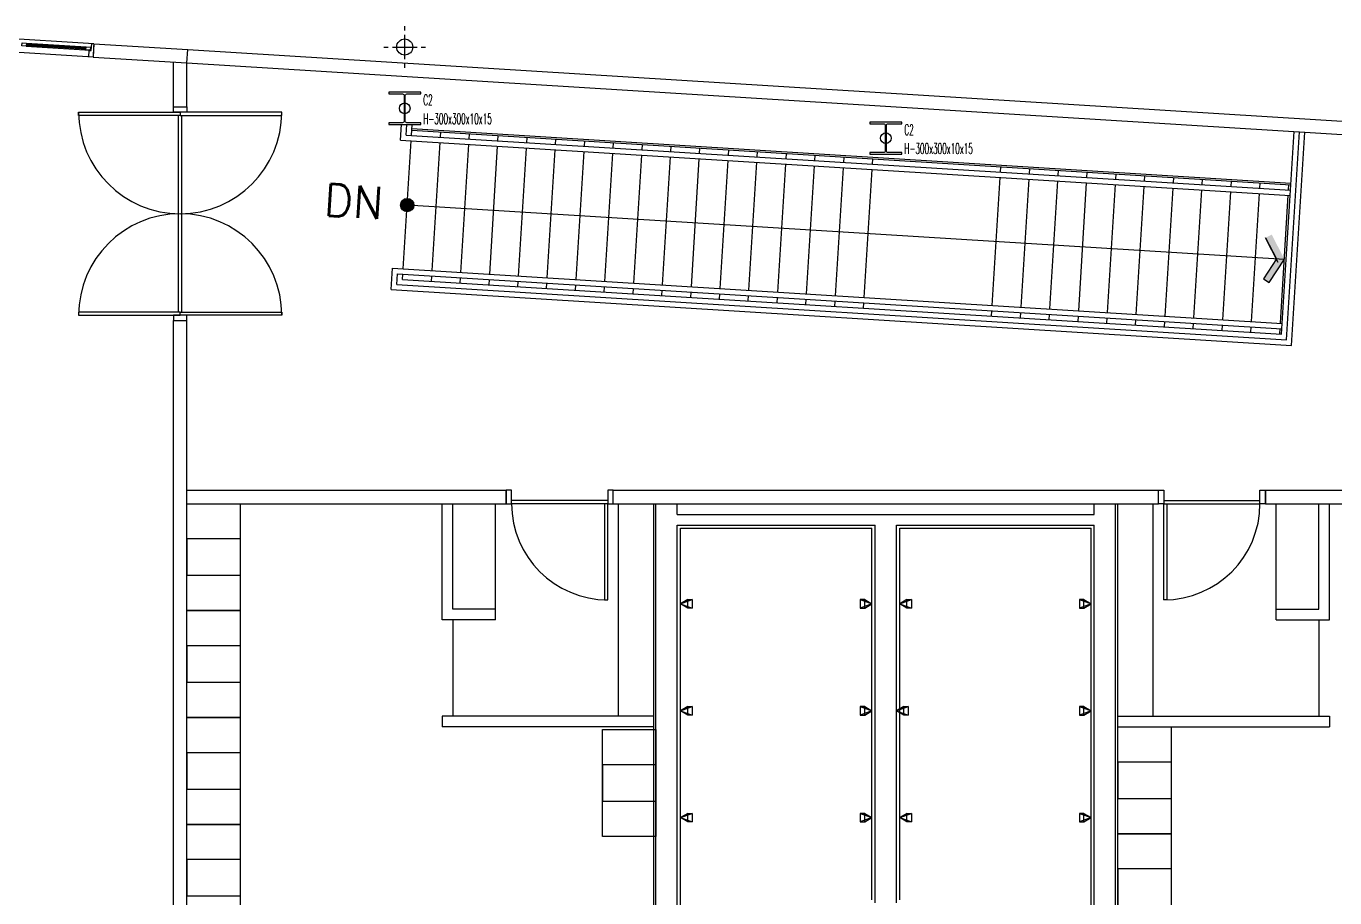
# Model space of a CAD drawing. Header units: millimetres. Extents: x 10462777 to 22643323, y 453826 to 1389191.
# Drawn here: x 11475833 to 11488073, y 612357 to 620512 of the extents above; entities that cross this region are included whole.
import ezdxf
from ezdxf.enums import TextEntityAlignment as Align

# ---------------------------------------------------------------- set-up
doc = ezdxf.new("R2010")
doc.units = ezdxf.units.MM
doc.header["$LTSCALE"] = 200
doc.header["$MEASUREMENT"] = 0
for name, color, linetype in [('4', 4, 'CONTINUOUS'), ('COL', 2, 'CONTINUOUS'), ('door', 4, 'CONTINUOUS'), ('EL', 9, 'CONTINUOUS'), ('ELE', 7, 'CONTINUOUS'), ('FIN', 5, 'CONTINUOUS'), ('HATCH', 8, 'CONTINUOUS'), ('pan', 4, 'CONTINUOUS'), ('panel', 4, 'CONTINUOUS'), ('TEXT', 7, 'CONTINUOUS'), ('TOI', 8, 'CONTINUOUS'), ('WAL', 3, 'CONTINUOUS'), ('win', 6, 'CONTINUOUS')]:
    doc.layers.add(name, color=color, linetype=linetype)
doc.layers.add('No_Print', color=153, linetype='CONTINUOUS', plot=False)
doc.styles.add('HYwulM', font='txt.shx ', dxfattribs={"bigfont": ' whgtxt.shx'})
doc.styles.add('HY울릉도L', font='txt.shx ', dxfattribs={"bigfont": ' whgtxt.shx'})

msp = doc.modelspace()

# ---------------------------------------------------------------- hatches: boundary and pattern name
at = {"layer": 'EL'}
h = msp.add_hatch(color=253, dxfattribs=at)
h.paths.add_polyline_path([(11479400.67328, 618900.56751), (11479392.959, 618775.80577, 1)])
h.paths.add_polyline_path([(11479400.67328, 618900.56751, 0.4142135624), (11479334.43527, 618842.04378), (11479396.81614, 618838.18664)])
h.paths.add_polyline_path([(11479392.959, 618775.80577), (11479396.81614, 618838.18664), (11479334.43527, 618842.04378, 0.4142135624)])
h = msp.add_hatch(color=253, dxfattribs=at)
h.paths.add_polyline_path([(11487483.3821, 618562.34297), (11487425.9082, 618533.06839), (11487526.78564, 618335.01877), (11487601.16123, 618331.11078)])
h.paths.add_polyline_path([(11487405.6639, 618147.78557), (11487459.75338, 618112.649), (11487601.16123, 618331.11078), (11487527.27406, 618334.9931)])

# ---------------------------------------------------------------- linework, layer by layer
at = {"layer": '4', "color": 253}
for p, q in [((11477335.7949, 615044.73366), (11477335.7949, 616044.73366)), ((11477335.7949, 616044.73366), (11477835.7949, 616044.73366)), ((11477835.7949, 616044.73366), (11477835.7949, 615044.73366)), ((11477835.7949, 616044.73366), (11477835.7949, 615714.73366)), ((11480223.2949, 615032.23366), (11480223.2949, 616044.73366)), ((11481373.2949, 614057.23366), (11481373.2949, 616044.73366)), ((11486373.2949, 614057.23366), (11486373.2949, 616044.73366)), ((11487523.2949, 615032.23366), (11487523.2949, 616044.73366)), ((11477835.7949, 615714.73366), (11477335.7949, 615714.73366)), ((11477335.7949, 615714.73366), (11477335.7949, 615374.73366)), ((11477335.7949, 615374.73366), (11477835.7949, 615374.73366)), ((11477335.7949, 614044.73366), (11477335.7949, 615044.73366)), ((11477335.7949, 615044.73366), (11477835.7949, 615044.73366)), ((11477835.7949, 615044.73366), (11477335.7949, 615044.73366)), ((11477835.7949, 615044.73366), (11477835.7949, 614044.73366)), ((11477835.7949, 615044.73366), (11477835.7949, 614714.73366)), ((11477835.7949, 614714.73366), (11477335.7949, 614714.73366)), ((11477335.7949, 614714.73366), (11477335.7949, 614374.73366)), ((11477335.7949, 614374.73366), (11477835.7949, 614374.73366)), ((11477335.7949, 613044.73366), (11477335.7949, 614044.73366)), ((11477335.7949, 614044.73366), (11477835.7949, 614044.73366)), ((11477835.7949, 614044.73366), (11477335.7949, 614044.73366)), ((11477835.7949, 614044.73366), (11477835.7949, 613044.73366)), ((11477835.7949, 614044.73366), (11477835.7949, 613714.73366)), ((11481223.2949, 612932.23366), (11481223.2949, 613932.23366)), ((11481223.2949, 613932.23366), (11481723.2949, 613932.23366)), ((11481723.2949, 613932.23366), (11481723.2949, 612932.23366)), ((11481723.2949, 613932.23366), (11481723.2949, 613602.23366)), ((11486043.2949, 612957.23366), (11486043.2949, 613957.23366)), ((11486043.2949, 613957.23366), (11486543.2949, 613957.23366)), ((11486543.2949, 613957.23366), (11486543.2949, 612957.23366)), ((11486543.2949, 613957.23366), (11486543.2949, 613627.23366)), ((11477835.7949, 613714.73366), (11477335.7949, 613714.73366)), ((11477335.7949, 613714.73366), (11477335.7949, 613374.73366)), ((11486543.2949, 613627.23366), (11486043.2949, 613627.23366)), ((11486043.2949, 613627.23366), (11486043.2949, 613287.23366)), ((11481723.2949, 613602.23366), (11481223.2949, 613602.23366)), ((11481223.2949, 613602.23366), (11481223.2949, 613262.23366)), ((11477335.7949, 613374.73366), (11477835.7949, 613374.73366)), ((11481223.2949, 613262.23366), (11481723.2949, 613262.23366)), ((11486043.2949, 613287.23366), (11486543.2949, 613287.23366)), ((11477335.7949, 612044.73366), (11477335.7949, 613044.73366)), ((11477335.7949, 613044.73366), (11477835.7949, 613044.73366)), ((11477835.7949, 613044.73366), (11477335.7949, 613044.73366)), ((11477835.7949, 613044.73366), (11477835.7949, 612044.73366)), ((11477835.7949, 613044.73366), (11477835.7949, 612714.73366)), ((11481723.2949, 612932.23366), (11481223.2949, 612932.23366)), ((11486543.2949, 612957.23366), (11486043.2949, 612957.23366)), ((11486043.2949, 611957.23366), (11486043.2949, 612957.23366)), ((11486043.2949, 612957.23366), (11486543.2949, 612957.23366)), ((11486543.2949, 612957.23366), (11486543.2949, 611957.23366)), ((11486543.2949, 612957.23366), (11486543.2949, 612627.23366)), ((11477835.7949, 612714.73366), (11477335.7949, 612714.73366)), ((11477335.7949, 612714.73366), (11477335.7949, 612374.73366)), ((11486543.2949, 612627.23366), (11486043.2949, 612627.23366)), ((11486043.2949, 612627.23366), (11486043.2949, 612287.23366)), ((11477335.7949, 612374.73366), (11477835.7949, 612374.73366))]:
    msp.add_line(p, q, dxfattribs=at)
at = {"layer": 'COL', "color": 253}
for points in [[(11479368.2949, 619624.37043, -0.4142135624), (11479352.2949, 619608.37043), (11479223.2949, 619608.37043), (11479223.2949, 619593.37043), (11479523.2949, 619593.37043), (11479523.2949, 619608.37043), (11479394.2949, 619608.37043, -0.4142135624), (11479378.2949, 619624.37043), (11479378.2949, 619862.37043, -0.4142135624), (11479394.2949, 619878.37043), (11479523.2949, 619878.37043), (11479523.2949, 619893.37043), (11479223.2949, 619893.37043), (11479223.2949, 619878.37043), (11479352.2949, 619878.37043, -0.4142135624), (11479368.2949, 619862.37043)], [(11483868.2949, 619345.11431, -0.4142135624), (11483852.2949, 619329.11431), (11483723.2949, 619329.11431), (11483723.2949, 619314.11431), (11484023.2949, 619314.11431), (11484023.2949, 619329.11431), (11483894.2949, 619329.11431, -0.4142135624), (11483878.2949, 619345.11431), (11483878.2949, 619583.11431, -0.4142135624), (11483894.2949, 619599.11431), (11484023.2949, 619599.11431), (11484023.2949, 619614.11431), (11483723.2949, 619614.11431), (11483723.2949, 619599.11431), (11483852.2949, 619599.11431, -0.4142135624), (11483868.2949, 619583.11431)]]:
    msp.add_lwpolyline(points, format="xyb", close=True, dxfattribs=at)
at = {"layer": 'door', "color": 253, "linetype": 'Continuous'}
for p, q in [((11477210.7949, 619707.23366), (11477210.7949, 619757.23366)), ((11477210.7949, 619757.23366), (11477335.7949, 619757.23366)), ((11477335.7949, 619757.23366), (11477335.7949, 619707.23366)), ((11477335.7949, 619707.23366), (11477210.7949, 619707.23366)), ((11477335.7949, 617807.23366), (11477210.7949, 617807.23366)), ((11477210.7949, 617807.23366), (11477210.7949, 617757.23366)), ((11477335.7949, 617757.23366), (11477335.7949, 617807.23366)), ((11477210.7949, 617757.23366), (11477335.7949, 617757.23366)), ((11480323.2949, 616169.73366), (11480323.2949, 616044.73366)), ((11480373.2949, 616169.73366), (11480323.2949, 616169.73366)), ((11480373.2949, 616044.73366), (11480373.2949, 616169.73366)), ((11481273.2949, 616169.73366), (11481273.2949, 616044.73366)), ((11481323.2949, 616169.73366), (11481273.2949, 616169.73366)), ((11481323.2949, 616044.73366), (11481323.2949, 616169.73366)), ((11486423.2949, 616044.73366), (11486423.2949, 616169.73366)), ((11486423.2949, 616169.73366), (11486473.2949, 616169.73366)), ((11486473.2949, 616169.73366), (11486473.2949, 616044.73366)), ((11487373.2949, 616044.73366), (11487373.2949, 616169.73366)), ((11487373.2949, 616169.73366), (11487423.2949, 616169.73366)), ((11487423.2949, 616169.73366), (11487423.2949, 616044.73366)), ((11480323.2949, 616044.73366), (11480373.2949, 616044.73366)), ((11481273.2949, 616044.73366), (11481243.2949, 616044.73366)), ((11481243.2949, 616044.73366), (11481243.2949, 615144.73366)), ((11481273.2949, 615144.73366), (11481273.2949, 616044.73366)), ((11481273.2949, 616044.73366), (11481323.2949, 616044.73366)), ((11486473.2949, 616044.73366), (11486423.2949, 616044.73366)), ((11486473.2949, 616044.73366), (11486503.2949, 616044.73366)), ((11486473.2949, 615144.73366), (11486473.2949, 616044.73366)), ((11486503.2949, 616044.73366), (11486503.2949, 615144.73366)), ((11487423.2949, 616044.73366), (11487373.2949, 616044.73366)), ((11481243.2949, 615144.73366), (11481273.2949, 615144.73366)), ((11486503.2949, 615144.73366), (11486473.2949, 615144.73366))]:
    msp.add_line(p, q, dxfattribs=at)
at = {"layer": 'door', "color": 253}
for p, q in [((11476323.2949, 619677.23366), (11476323.2949, 619707.23366)), ((11476323.2949, 619707.23366), (11477273.2949, 619707.23366)), ((11477273.2949, 619677.23366), (11476323.2949, 619677.23366)), ((11478223.2949, 619707.23366), (11477273.2949, 619707.23366)), ((11477273.2949, 619707.23366), (11477273.2949, 619677.23366)), ((11477273.2949, 619707.23366), (11477273.2949, 619677.23366)), ((11477273.2949, 619677.23366), (11478223.2949, 619677.23366)), ((11478223.2949, 619677.23366), (11478223.2949, 619707.23366)), ((11476323.2949, 617837.23366), (11476323.2949, 617807.23366)), ((11477273.2949, 617837.23366), (11476323.2949, 617837.23366)), ((11476323.2949, 617807.23366), (11477273.2949, 617807.23366)), ((11477273.2949, 617807.23366), (11477273.2949, 617837.23366)), ((11477273.2949, 617837.23366), (11478223.2949, 617837.23366)), ((11477273.2949, 617807.23366), (11477273.2949, 617837.23366)), ((11478223.2949, 617807.23366), (11477273.2949, 617807.23366)), ((11478223.2949, 617837.23366), (11478223.2949, 617807.23366))]:
    msp.add_line(p, q, dxfattribs=at)
for centre, start, end in [((11477273.2949, 619707.23366), 180, 270), ((11477273.2949, 619707.23366), 270, 0), ((11477273.2949, 617807.23366), 90, 180), ((11477273.2949, 617807.23366), 0, 90)]:
    msp.add_arc(centre, 950, start, end, dxfattribs=at)
at = {"layer": 'door', "color": 253, "linetype": 'Continuous'}
for centre, start, end in [((11481273.2949, 616044.73366), 180, 270), ((11486473.2949, 616044.73366), 270, 0)]:
    msp.add_arc(centre, 900, start, end, dxfattribs=at)
at = {"layer": 'EL', "color": 253, "ltscale": 10}
for p, q in [((11477343.53712, 620292.6437), (11492818.53712, 619332.31291)), ((11477335.7949, 620167.8837), (11492810.7949, 619207.5529))]:
    msp.add_line(p, q, dxfattribs=at)
at = {"layer": 'EL', "color": 253}
for p, q in [((11477258.2949, 617837.23366), (11477258.2949, 619677.23366)), ((11477288.2949, 617837.23366), (11477288.2949, 619677.23366)), ((11479334.29399, 619445.2136), (11479343.48815, 619593.37043)), ((11479387.29488, 619492.02072), (11479393.58433, 619593.37043)), ((11479437.19888, 619488.92383), (11479443.68052, 619593.37043)), ((11479440.29577, 619538.82783), (11487662.25134, 619028.59861)), ((11479441.22484, 619553.79903), (11487663.1804, 619043.56981)), ((11479706.68049, 619472.20063), (11479709.77738, 619522.10463)), ((11479976.16209, 619455.47743), (11479979.25898, 619505.38143)), ((11487575.53846, 617631.2866), (11487693.06538, 619525.14342)), ((11487622.34557, 617578.28571), (11487742.96938, 619522.04653)), ((11487669.15268, 617525.28482), (11487792.87338, 619518.94964)), ((11479334.29399, 619445.2136), (11487656.05756, 618928.79061)), ((11479359.77667, 618241.32381), (11479434.102, 619439.01983)), ((11479387.29488, 619492.02072), (11487659.15445, 618978.69461)), ((11479629.25828, 618224.60061), (11479703.5836, 619422.29663)), ((11479898.73988, 618207.87742), (11479973.0652, 619405.57343)), ((11480168.22148, 618191.15422), (11480242.54681, 619388.85023)), ((11480245.64369, 619438.75424), (11480248.74058, 619488.65824)), ((11480515.1253, 619422.03104), (11480518.22219, 619471.93504)), ((11480784.6069, 619405.30784), (11480787.70379, 619455.21184)), ((11481054.08851, 619388.58464), (11481057.18539, 619438.48864)), ((11481323.57011, 619371.86145), (11481326.667, 619421.76545)), ((11481593.05171, 619355.13825), (11481596.1486, 619405.04225)), ((11481862.53332, 619338.41505), (11481865.6302, 619388.31905)), ((11480437.70309, 618174.43102), (11480512.02841, 619372.12704)), ((11480707.18469, 618157.70782), (11480781.51001, 619355.40384)), ((11480976.66629, 618140.98463), (11481050.99162, 619338.68064)), ((11481246.1479, 618124.26143), (11481320.47322, 619321.95744)), ((11481515.6295, 618107.53823), (11481589.95482, 619305.23425)), ((11481785.11111, 618090.81503), (11481859.43643, 619288.51105)), ((11482054.59271, 618074.09184), (11482128.91803, 619271.78785)), ((11482132.01492, 619321.69185), (11482135.11181, 619371.59585)), ((11482324.07431, 618057.36864), (11482398.39963, 619255.06465)), ((11482401.49652, 619304.96866), (11482404.59341, 619354.87266)), ((11482670.97813, 619288.24546), (11482674.07502, 619338.14946)), ((11482940.45973, 619271.52226), (11482943.55662, 619321.42626)), ((11483209.94133, 619254.79906), (11483213.03822, 619304.70306)), ((11483479.42294, 619238.07587), (11483482.51983, 619287.97987)), ((11483748.90454, 619221.35267), (11483752.00143, 619271.25667)), ((11482593.55592, 618040.64544), (11482667.88124, 619238.34146)), ((11482863.03752, 618023.92224), (11482937.36284, 619221.61826)), ((11483132.51912, 618007.19905), (11483206.84445, 619204.89506)), ((11483402.00073, 617990.47585), (11483476.32605, 619188.17186)), ((11483671.48233, 617973.75265), (11483745.80765, 619171.44867)), ((11484946.60056, 619147.02735), (11484949.69745, 619196.93135)), ((11485216.08216, 619130.30415), (11485219.17905, 619180.20815)), ((11485485.56376, 619113.58095), (11485488.66065, 619163.48495)), ((11485755.04537, 619096.85775), (11485758.14226, 619146.76175)), ((11484869.17835, 617899.42733), (11484943.50367, 619097.12334)), ((11485138.65995, 617882.70413), (11485212.98527, 619080.40015)), ((11485408.14155, 617865.98093), (11485482.46688, 619063.67695)), ((11485677.62316, 617849.25774), (11485751.94848, 619046.95375)), ((11485947.10476, 617832.53454), (11486021.43008, 619030.23055)), ((11486024.52697, 619080.13456), (11486027.62386, 619130.03856)), ((11486216.58636, 617815.81134), (11486290.91169, 619013.50736)), ((11486294.00857, 619063.41136), (11486297.10546, 619113.31536)), ((11486563.49018, 619046.68816), (11486566.58707, 619096.59216)), ((11486832.97178, 619029.96496), (11486836.06867, 619079.86896)), ((11487102.45339, 619013.24177), (11487105.55027, 619063.14577)), ((11487371.93499, 618996.51857), (11487375.03188, 619046.42257)), ((11487641.41659, 618979.79537), (11487644.51348, 619029.69937)), ((11486486.06797, 617799.08814), (11486560.39329, 618996.78416)), ((11486755.54957, 617782.36495), (11486829.87489, 618980.06096)), ((11487025.03117, 617765.64175), (11487099.3565, 618963.33776)), ((11487294.51278, 617748.91855), (11487368.8381, 618946.61457)), ((11487563.99438, 617732.19535), (11487638.3197, 618929.89137)), ((11479396.87774, 618839.17932), (11487601.15913, 618331.07707)), ((11487543.68733, 618301.8362), (11487425.9082, 618533.06839)), ((11487425.9082, 618533.06839), (11487527.00763, 618334.58295)), ((11487527.00763, 618334.58295), (11487405.6639, 618147.78557)), ((11487459.75338, 618112.649), (11487601.16123, 618331.11078)), ((11479247.58112, 618047.90159), (11479259.96867, 618247.51759)), ((11479259.96867, 618247.51759), (11487581.73224, 617731.0946)), ((11479300.58201, 618094.7087), (11479306.77578, 618194.5167)), ((11479306.77578, 618194.5167), (11487578.63535, 617681.1906)), ((11479353.5829, 618141.51581), (11479356.67978, 618191.41981)), ((11479623.0645, 618124.79261), (11479626.16139, 618174.69661)), ((11479892.5461, 618108.06941), (11479895.64299, 618157.97342)), ((11479247.58112, 618047.90159), (11487669.15268, 617525.28482)), ((11479300.58201, 618094.7087), (11487622.34557, 617578.28571)), ((11479353.5829, 618141.51581), (11487575.53846, 617631.2866)), ((11480162.02771, 618091.34622), (11480165.1246, 618141.25022)), ((11480431.50931, 618074.62302), (11480434.6062, 618124.52702)), ((11480700.99091, 618057.89982), (11480704.0878, 618107.80382)), ((11480970.47252, 618041.17662), (11480973.56941, 618091.08063)), ((11481239.95412, 618024.45343), (11481243.05101, 618074.35743)), ((11481509.43572, 618007.73023), (11481512.53261, 618057.63423)), ((11481778.91733, 617991.00703), (11481782.01422, 618040.91103)), ((11487405.6639, 618147.78557), (11487459.75338, 618112.649)), ((11482048.39893, 617974.28383), (11482051.49582, 618024.18784)), ((11482317.88054, 617957.56064), (11482320.97742, 618007.46464)), ((11482587.36214, 617940.83744), (11482590.45903, 617990.74144)), ((11482856.84374, 617924.11424), (11482859.94063, 617974.01824)), ((11483126.32535, 617907.39104), (11483129.42223, 617957.29505)), ((11483395.80695, 617890.66785), (11483398.90384, 617940.57185)), ((11483665.28855, 617873.94465), (11483668.38544, 617923.84865)), ((11484862.98457, 617799.61933), (11484866.08146, 617849.52333)), ((11485132.46617, 617782.89613), (11485135.56306, 617832.80013)), ((11485401.94778, 617766.17293), (11485405.04466, 617816.07693)), ((11485671.42938, 617749.44974), (11485674.52627, 617799.35374)), ((11485940.91098, 617732.72654), (11485944.00787, 617782.63054)), ((11486210.39259, 617716.00334), (11486213.48948, 617765.90734)), ((11486479.87419, 617699.28014), (11486482.97108, 617749.18414)), ((11486749.35579, 617682.55695), (11486752.45268, 617732.46095)), ((11487018.8374, 617665.83375), (11487021.93429, 617715.73775)), ((11487288.319, 617649.11055), (11487291.41589, 617699.01455)), ((11487557.80061, 617632.38735), (11487560.89749, 617682.29135)), ((11481273.2949, 616074.73366), (11480373.2949, 616074.73366)), ((11486473.2949, 616074.73366), (11487373.2949, 616074.73366)), ((11481273.2949, 616044.73366), (11480373.2949, 616044.73366)), ((11486473.2949, 616044.73366), (11487373.2949, 616044.73366))]:
    msp.add_line(p, q, dxfattribs=at)
msp.add_circle((11479396.81614, 618838.18664), 62.5, dxfattribs=at)
at = {"layer": 'ELE', "color": 253}
for p, q in [((11479823.2949, 614957.23366), (11479823.2949, 614057.23366)), ((11487923.2949, 614957.23366), (11487923.2949, 614057.23366))]:
    msp.add_line(p, q, dxfattribs=at)
at = {"layer": 'FIN', "color": 253}
for p, q in [((11481703.2949, 607987.23366), (11481703.2949, 616044.73366)), ((11486043.2949, 607987.23366), (11486043.2949, 616044.73366)), ((11481953.2949, 615814.73366), (11483743.2949, 615814.73366)), ((11481953.2949, 607977.23366), (11481953.2949, 615814.73366)), ((11483743.2949, 612339.73366), (11483743.2949, 615814.73366)), ((11484003.2949, 615814.73366), (11485793.2949, 615814.73366)), ((11484003.2949, 612339.73366), (11484003.2949, 615814.73366)), ((11485793.2949, 607977.23366), (11485793.2949, 615814.73366))]:
    msp.add_line(p, q, dxfattribs=at)
at = {"layer": 'HATCH', "color": 253}
for p, q in [((11479373.2949, 620471.97174), (11479373.2949, 620511.97174)), ((11479373.2949, 620201.97174), (11479373.2949, 620431.97174)), ((11479178.2949, 620316.97174), (11479218.2949, 620316.97174)), ((11479258.2949, 620316.97174), (11479488.2949, 620316.97174)), ((11479528.2949, 620316.97174), (11479568.2949, 620316.97174)), ((11479373.2949, 620121.97174), (11479373.2949, 620161.97174))]:
    msp.add_line(p, q, dxfattribs=at)
msp.add_ellipse((11479373.2949, 620316.97174), major_axis=(-53.03301, 53.03301), ratio=1, start_param=-0.7853981634, end_param=5.4977871438, dxfattribs=at)
at = {"layer": 'No_Print', "color": 253}
for centre in [(11479373.2949, 619743.37043), (11483873.2949, 619464.11431)]:
    msp.add_circle(centre, 50, dxfattribs=at)
at = {"layer": 'pan', "color": 253, "ltscale": 10}
for p, q in [((11481703.2949, 614057.23366), (11479723.2949, 614057.23366)), ((11479723.2949, 614057.23366), (11479723.2949, 613957.23366)), ((11481703.2949, 613957.23366), (11481703.2949, 614057.23366)), ((11486043.2949, 614057.23366), (11488023.2949, 614057.23366)), ((11486043.2949, 613957.23366), (11486043.2949, 614057.23366)), ((11488023.2949, 614057.23366), (11488023.2949, 613957.23366)), ((11481703.2949, 613957.23366), (11479723.2949, 613957.23366)), ((11486043.2949, 613957.23366), (11488023.2949, 613957.23366))]:
    msp.add_line(p, q, dxfattribs=at)
at = {"layer": 'panel', "color": 253}
for p, q in [((11476465.45409, 620347.13482), (11476457.71187, 620222.37482)), ((11476465.45409, 620347.13482), (11477343.53712, 620292.6437)), ((11477335.7949, 620167.8837), (11477343.53712, 620292.6437)), ((11476457.71187, 620222.37482), (11477335.7949, 620167.8837)), ((11477210.7949, 619757.23366), (11477210.7949, 620175.64081)), ((11477335.7949, 619757.23366), (11477335.7949, 620167.8837)), ((11477210.7949, 619757.23366), (11477335.7949, 619757.23366)), ((11477210.7949, 606807.23366), (11477210.7949, 617757.23366)), ((11477210.7949, 617757.23366), (11477335.7949, 617757.23366)), ((11477335.7949, 606807.23366), (11477335.7949, 617757.23366)), ((11477335.7949, 616169.73366), (11480323.2949, 616169.73366)), ((11480323.2949, 616044.73366), (11480323.2949, 616169.73366)), ((11481323.2949, 616169.73366), (11486423.2949, 616169.73366)), ((11481323.2949, 616044.73366), (11481323.2949, 616169.73366)), ((11486423.2949, 616044.73366), (11486423.2949, 616169.73366)), ((11487423.2949, 616169.73366), (11492810.7949, 616169.73366)), ((11487423.2949, 616044.73366), (11487423.2949, 616169.73366)), ((11477335.7949, 616044.73366), (11480323.2949, 616044.73366)), ((11479723.2949, 614957.23366), (11479723.2949, 616044.73366)), ((11479823.2949, 615057.23366), (11479823.2949, 616044.73366)), ((11481323.2949, 616044.73366), (11486423.2949, 616044.73366)), ((11487423.2949, 616044.73366), (11492810.7949, 616044.73366)), ((11487923.2949, 615057.23366), (11487923.2949, 616044.73366)), ((11488023.2949, 614957.23366), (11488023.2949, 616044.73366)), ((11480223.2949, 615057.23366), (11479823.2949, 615057.23366)), ((11480223.2949, 614957.23366), (11480223.2949, 615057.23366)), ((11487523.2949, 614957.23366), (11487523.2949, 615057.23366)), ((11487523.2949, 615057.23366), (11487923.2949, 615057.23366)), ((11480223.2949, 614957.23366), (11479723.2949, 614957.23366)), ((11487523.2949, 614957.23366), (11488023.2949, 614957.23366))]:
    msp.add_line(p, q, dxfattribs=at)
at = {"layer": 'TOI', "color": 253}
for p, q in [((11482020.7865, 615147.20876), (11481953.2949, 615107.23366)), ((11482020.7865, 615147.20876), (11481953.2949, 615107.23366)), ((11482062.64383, 615147.20876), (11481953.2949, 615107.23366)), ((11481953.2949, 615107.23366), (11482062.64383, 615147.20876)), ((11482020.7865, 615067.25856), (11481953.2949, 615107.23366)), ((11482020.7865, 615067.25856), (11481953.2949, 615107.23366)), ((11481953.2949, 615107.23366), (11482062.64383, 615067.25856)), ((11481953.2949, 615107.23366), (11482062.64383, 615067.25856)), ((11482020.7865, 615067.25856), (11482020.7865, 615147.20876)), ((11482020.7865, 615147.20876), (11482062.64383, 615147.20876)), ((11482062.64383, 615147.20876), (11482062.64383, 615067.25856)), ((11483633.94596, 615147.20876), (11483633.94596, 615067.25856)), ((11483675.8033, 615147.20876), (11483633.94596, 615147.20876)), ((11483633.94596, 615147.20876), (11483743.2949, 615107.23366)), ((11483743.2949, 615107.23366), (11483633.94596, 615147.20876)), ((11483743.2949, 615107.23366), (11483633.94596, 615067.25856)), ((11483743.2949, 615107.23366), (11483633.94596, 615067.25856)), ((11483675.8033, 615147.20876), (11483743.2949, 615107.23366)), ((11483675.8033, 615147.20876), (11483743.2949, 615107.23366)), ((11483675.8033, 615067.25856), (11483675.8033, 615147.20876)), ((11483675.8033, 615067.25856), (11483743.2949, 615107.23366)), ((11483675.8033, 615067.25856), (11483743.2949, 615107.23366)), ((11484070.7865, 615147.20876), (11484003.2949, 615107.23366)), ((11484070.7865, 615147.20876), (11484003.2949, 615107.23366)), ((11484112.64383, 615147.20876), (11484003.2949, 615107.23366)), ((11484003.2949, 615107.23366), (11484112.64383, 615147.20876)), ((11484070.7865, 615067.25856), (11484003.2949, 615107.23366)), ((11484070.7865, 615067.25856), (11484003.2949, 615107.23366)), ((11484003.2949, 615107.23366), (11484112.64383, 615067.25856)), ((11484003.2949, 615107.23366), (11484112.64383, 615067.25856)), ((11484070.7865, 615067.25856), (11484070.7865, 615147.20876)), ((11484070.7865, 615147.20876), (11484112.64383, 615147.20876)), ((11484112.64383, 615147.20876), (11484112.64383, 615067.25856)), ((11485683.94596, 615147.20876), (11485683.94596, 615067.25856)), ((11485725.8033, 615147.20876), (11485683.94596, 615147.20876)), ((11485683.94596, 615147.20876), (11485793.2949, 615107.23366)), ((11485793.2949, 615107.23366), (11485683.94596, 615147.20876)), ((11485793.2949, 615107.23366), (11485683.94596, 615067.25856)), ((11485793.2949, 615107.23366), (11485683.94596, 615067.25856)), ((11485725.8033, 615147.20876), (11485793.2949, 615107.23366)), ((11485725.8033, 615147.20876), (11485793.2949, 615107.23366)), ((11485725.8033, 615067.25856), (11485725.8033, 615147.20876)), ((11485725.8033, 615067.25856), (11485793.2949, 615107.23366)), ((11485725.8033, 615067.25856), (11485793.2949, 615107.23366)), ((11482062.64383, 615067.25856), (11482020.7865, 615067.25856)), ((11483633.94596, 615067.25856), (11483675.8033, 615067.25856)), ((11484112.64383, 615067.25856), (11484070.7865, 615067.25856)), ((11485683.94596, 615067.25856), (11485725.8033, 615067.25856)), ((11482020.7865, 614147.20876), (11481953.2949, 614107.23366)), ((11482020.7865, 614147.20876), (11481953.2949, 614107.23366)), ((11482062.64383, 614147.20876), (11481953.2949, 614107.23366)), ((11481953.2949, 614107.23366), (11482062.64383, 614147.20876)), ((11482020.7865, 614067.25856), (11482020.7865, 614147.20876)), ((11482020.7865, 614147.20876), (11482062.64383, 614147.20876)), ((11482062.64383, 614147.20876), (11482062.64383, 614067.25856)), ((11483633.94596, 614147.20876), (11483633.94596, 614067.25856)), ((11483675.8033, 614147.20876), (11483633.94596, 614147.20876)), ((11483633.94596, 614147.20876), (11483743.2949, 614107.23366)), ((11483743.2949, 614107.23366), (11483633.94596, 614147.20876)), ((11483675.8033, 614147.20876), (11483743.2949, 614107.23366)), ((11483675.8033, 614147.20876), (11483743.2949, 614107.23366)), ((11483675.8033, 614067.25856), (11483675.8033, 614147.20876)), ((11484040.7865, 614147.20876), (11483973.2949, 614107.23366)), ((11484040.7865, 614147.20876), (11483973.2949, 614107.23366)), ((11484082.64383, 614147.20876), (11483973.2949, 614107.23366)), ((11483973.2949, 614107.23366), (11484082.64383, 614147.20876)), ((11484040.7865, 614067.25856), (11484040.7865, 614147.20876)), ((11484040.7865, 614147.20876), (11484082.64383, 614147.20876)), ((11484082.64383, 614147.20876), (11484082.64383, 614067.25856)), ((11485683.94596, 614147.20876), (11485683.94596, 614067.25856)), ((11485725.8033, 614147.20876), (11485683.94596, 614147.20876)), ((11485683.94596, 614147.20876), (11485793.2949, 614107.23366)), ((11485793.2949, 614107.23366), (11485683.94596, 614147.20876)), ((11485725.8033, 614147.20876), (11485793.2949, 614107.23366)), ((11485725.8033, 614147.20876), (11485793.2949, 614107.23366)), ((11485725.8033, 614067.25856), (11485725.8033, 614147.20876)), ((11482020.7865, 614067.25856), (11481953.2949, 614107.23366)), ((11482020.7865, 614067.25856), (11481953.2949, 614107.23366)), ((11481953.2949, 614107.23366), (11482062.64383, 614067.25856)), ((11481953.2949, 614107.23366), (11482062.64383, 614067.25856)), ((11482062.64383, 614067.25856), (11482020.7865, 614067.25856)), ((11483743.2949, 614107.23366), (11483633.94596, 614067.25856)), ((11483743.2949, 614107.23366), (11483633.94596, 614067.25856)), ((11483633.94596, 614067.25856), (11483675.8033, 614067.25856)), ((11483675.8033, 614067.25856), (11483743.2949, 614107.23366)), ((11483675.8033, 614067.25856), (11483743.2949, 614107.23366)), ((11484040.7865, 614067.25856), (11483973.2949, 614107.23366)), ((11484040.7865, 614067.25856), (11483973.2949, 614107.23366)), ((11483973.2949, 614107.23366), (11484082.64383, 614067.25856)), ((11483973.2949, 614107.23366), (11484082.64383, 614067.25856)), ((11484082.64383, 614067.25856), (11484040.7865, 614067.25856)), ((11485793.2949, 614107.23366), (11485683.94596, 614067.25856)), ((11485793.2949, 614107.23366), (11485683.94596, 614067.25856)), ((11485683.94596, 614067.25856), (11485725.8033, 614067.25856)), ((11485725.8033, 614067.25856), (11485793.2949, 614107.23366)), ((11485725.8033, 614067.25856), (11485793.2949, 614107.23366)), ((11482020.7865, 613147.20876), (11481953.2949, 613107.23366)), ((11482020.7865, 613147.20876), (11481953.2949, 613107.23366)), ((11482062.64383, 613147.20876), (11481953.2949, 613107.23366)), ((11481953.2949, 613107.23366), (11482062.64383, 613147.20876)), ((11482020.7865, 613067.25856), (11482020.7865, 613147.20876)), ((11482020.7865, 613147.20876), (11482062.64383, 613147.20876)), ((11482062.64383, 613147.20876), (11482062.64383, 613067.25856)), ((11483633.94596, 613147.20876), (11483633.94596, 613067.25856)), ((11483675.8033, 613147.20876), (11483633.94596, 613147.20876)), ((11483633.94596, 613147.20876), (11483743.2949, 613107.23366)), ((11483743.2949, 613107.23366), (11483633.94596, 613147.20876)), ((11483675.8033, 613147.20876), (11483743.2949, 613107.23366)), ((11483675.8033, 613147.20876), (11483743.2949, 613107.23366)), ((11483675.8033, 613067.25856), (11483675.8033, 613147.20876)), ((11484070.7865, 613147.20876), (11484003.2949, 613107.23366)), ((11484070.7865, 613147.20876), (11484003.2949, 613107.23366)), ((11484112.64383, 613147.20876), (11484003.2949, 613107.23366)), ((11484003.2949, 613107.23366), (11484112.64383, 613147.20876)), ((11484070.7865, 613067.25856), (11484070.7865, 613147.20876)), ((11484070.7865, 613147.20876), (11484112.64383, 613147.20876)), ((11484112.64383, 613147.20876), (11484112.64383, 613067.25856)), ((11485683.94596, 613147.20876), (11485683.94596, 613067.25856)), ((11485725.8033, 613147.20876), (11485683.94596, 613147.20876)), ((11485683.94596, 613147.20876), (11485793.2949, 613107.23366)), ((11485793.2949, 613107.23366), (11485683.94596, 613147.20876)), ((11485725.8033, 613147.20876), (11485793.2949, 613107.23366)), ((11485725.8033, 613147.20876), (11485793.2949, 613107.23366)), ((11485725.8033, 613067.25856), (11485725.8033, 613147.20876)), ((11482020.7865, 613067.25856), (11481953.2949, 613107.23366)), ((11482020.7865, 613067.25856), (11481953.2949, 613107.23366)), ((11481953.2949, 613107.23366), (11482062.64383, 613067.25856)), ((11481953.2949, 613107.23366), (11482062.64383, 613067.25856)), ((11482062.64383, 613067.25856), (11482020.7865, 613067.25856)), ((11483743.2949, 613107.23366), (11483633.94596, 613067.25856)), ((11483743.2949, 613107.23366), (11483633.94596, 613067.25856)), ((11483633.94596, 613067.25856), (11483675.8033, 613067.25856)), ((11483675.8033, 613067.25856), (11483743.2949, 613107.23366)), ((11483675.8033, 613067.25856), (11483743.2949, 613107.23366)), ((11484070.7865, 613067.25856), (11484003.2949, 613107.23366)), ((11484070.7865, 613067.25856), (11484003.2949, 613107.23366)), ((11484003.2949, 613107.23366), (11484112.64383, 613067.25856)), ((11484003.2949, 613107.23366), (11484112.64383, 613067.25856)), ((11484112.64383, 613067.25856), (11484070.7865, 613067.25856)), ((11485793.2949, 613107.23366), (11485683.94596, 613067.25856)), ((11485793.2949, 613107.23366), (11485683.94596, 613067.25856)), ((11485683.94596, 613067.25856), (11485725.8033, 613067.25856)), ((11485725.8033, 613067.25856), (11485793.2949, 613107.23366)), ((11485725.8033, 613067.25856), (11485793.2949, 613107.23366))]:
    msp.add_line(p, q, dxfattribs=at)
at = {"layer": 'WAL', "color": 253, "ltscale": 10}
for p, q in [((11481723.2949, 608007.23366), (11481723.2949, 616044.73366)), ((11481723.2949, 616044.73366), (11481923.2949, 616044.73366)), ((11481923.2949, 615944.73366), (11481923.2949, 616044.73366)), ((11485823.2949, 615944.73366), (11485823.2949, 616044.73366)), ((11485823.2949, 616044.73366), (11486023.2949, 616044.73366)), ((11486023.2949, 608007.23366), (11486023.2949, 616044.73366)), ((11481923.2949, 615944.73366), (11485823.2949, 615944.73366)), ((11481923.2949, 615844.73366), (11483773.2949, 615844.73366)), ((11481923.2949, 608007.23366), (11481923.2949, 615844.73366)), ((11483773.2949, 612309.73366), (11483773.2949, 615844.73366)), ((11483973.2949, 615844.73366), (11485823.2949, 615844.73366)), ((11483973.2949, 612309.73366), (11483973.2949, 615844.73366)), ((11485823.2949, 608007.23366), (11485823.2949, 615844.73366))]:
    msp.add_line(p, q, dxfattribs=at)
at = {"layer": 'win', "color": 253}
for p, q in [((11476465.45409, 620347.13482), (11475167.95007, 620427.65392)), ((11476457.71187, 620222.37482), (11475160.20785, 620302.89392)), ((11475832.82354, 620324.27466), (11476431.67155, 620287.112)), ((11475833.50485, 620335.25354), (11476392.42966, 620300.56839)), ((11475834.00036, 620343.23818), (11476392.92516, 620308.55303)), ((11475834.68167, 620354.21706), (11476393.60648, 620319.53191))]:
    msp.add_line(p, q, dxfattribs=at)
for points in [[(11475794.75847, 620356.69457), (11475834.68167, 620354.21706), (11475832.82354, 620324.27466), (11475792.90034, 620326.75217)], [(11476393.60648, 620319.53191), (11476433.52968, 620317.0544), (11476431.67155, 620287.112), (11476391.74835, 620289.58951)]]:
    msp.add_lwpolyline(points, close=True, dxfattribs=at)
msp.add_lwpolyline([(11476463.59596, 620317.19242), (11476457.71187, 620222.37482), (11476417.78867, 620224.85233), (11476421.50493, 620284.73713), (11476441.46653, 620283.49838), (11476445.49249, 620348.37358), (11476465.45409, 620347.13482), (11476463.59596, 620317.19242)], dxfattribs=at)

# ---------------------------------------------------------------- texts
at = {"layer": 'No_Print', "color": 253, "style": 'HYwulM', "width": 0.5}
for s, p in [('C2', (11479547.12968, 619822.47972)), ('H-300x300x10x15', (11479547.12968, 619646.4696)), ('C2', (11484047.12968, 619543.22359)), ('H-300x300x10x15', (11484047.12968, 619367.21348))]:
    msp.add_text(s, height=100, dxfattribs=at).set_placement(p, align=Align.MIDDLE_LEFT)
at = {"layer": 'TEXT', "color": 253, "style": 'HY울릉도L'}
msp.add_text('DN', height=300, rotation=356.461787649, dxfattribs=at).set_placement((11478612.8387, 618739.9609))

doc.saveas('drawing.dxf')
